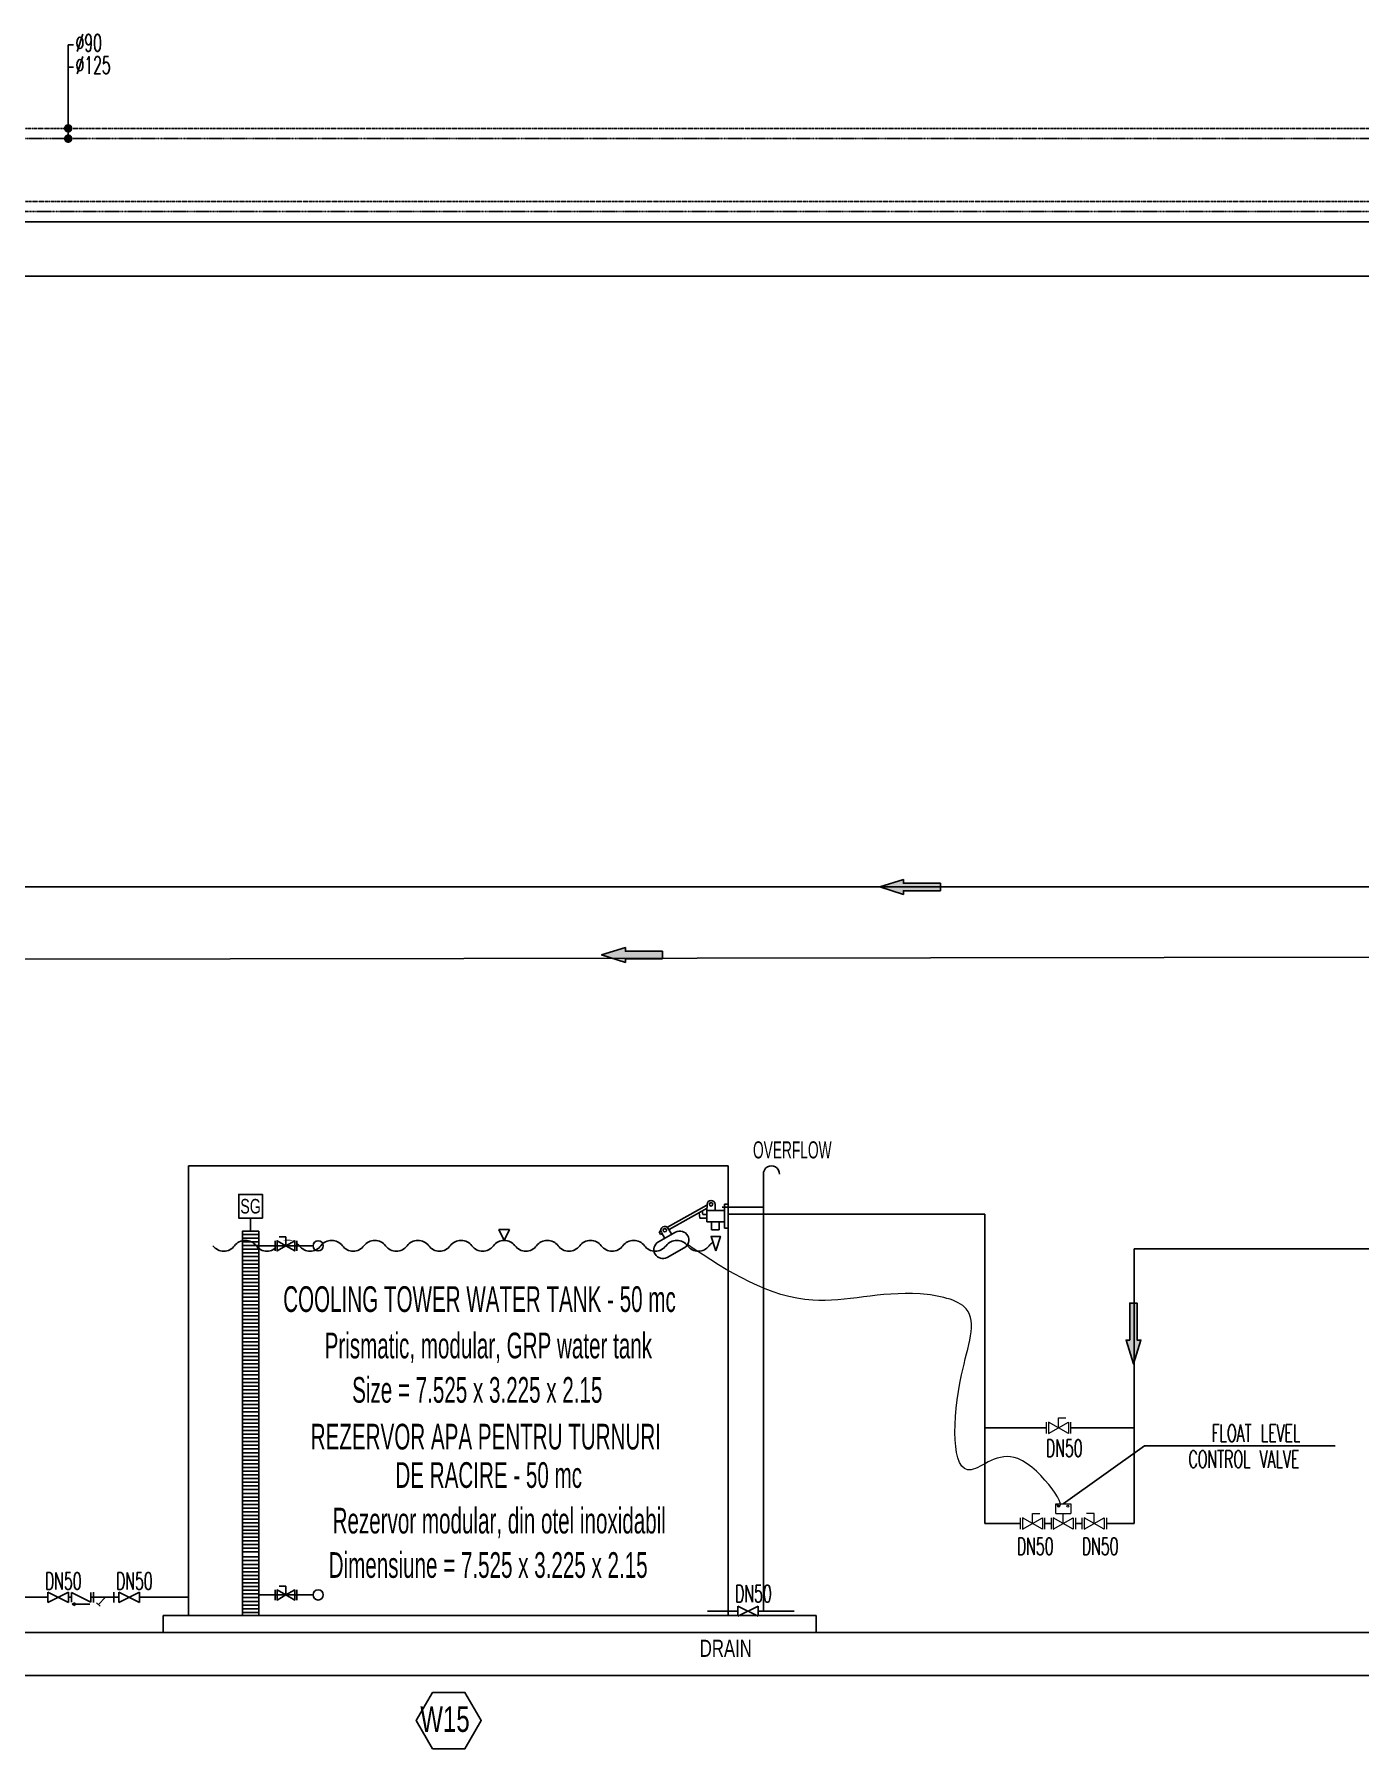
# Model space of a CAD drawing. Header units: inches. Extents: x -213476 to 33124, y -97366 to -68351.
# Drawn here: x -134064 to -127869, y -94996 to -86987 of the extents above; entities that cross this region are included whole.
import ezdxf
from ezdxf.enums import TextEntityAlignment as Align

# ---------------------------------------------------------------- set-up
doc = ezdxf.new("R2010")
doc.units = ezdxf.units.IN
doc.header["$MEASUREMENT"] = 0
doc.set_wipeout_variables(frame=1)
for name, pattern in [('ACAD_ISO06W100', [36, 24, -3, 0, -3, 0, -3, 0, -3]), ('DOT', [0.25, 0, -0.25]), ('SICAKSU', [1.25, 0.625, -0.125, 0.125, -0.125, 0.125, -0.125])]:
    doc.linetypes.add(name, pattern=pattern)
for name, color, linetype in [('-M-DW EQUIP', 7, 'Continuous'), ('-M-DW VALVE', 7, 'Continuous'), ('1-CIHAZ', 8, 'Continuous'), ('duvar', 3, 'Continuous'), ('ok', 7, 'Continuous'), ('T-ISICİHAZ', 8, 'Continuous'), ('T-NOT', 7, 'Continuous'), ('t-sirkulasyon', 7, 'Continuous'), ('t-sirkülasyon', 7, 'ACAD_ISO06W100'), ('t-soguk', 161, 'Continuous'), ('t-sıcak', 10, 'SICAKSU'), ('t-temiz çap', 7, 'Continuous'), ('t-vana', 7, 'Continuous'), ('t-yumuşak su', 7, 'Continuous'), ('VANA', 7, 'Continuous')]:
    doc.layers.add(name, color=color, linetype=linetype)
doc.layers.add('1-SIHHI CAP', color=4, linetype='Continuous', lineweight=25)
doc.layers.add('T-SIHCİHAZ', color=1, linetype='Continuous', lineweight=5)
doc.layers.add('t-çap', color=2, linetype='Continuous', true_color=0xffff00)
doc.styles.add('ARIAL', font='wturkce.shx')
doc.styles.add('not', font='WTURKCE.SHX', dxfattribs={"width": 0.6, "height": 10})
doc.styles.add('russian', font='arial.ttf')
doc.styles.get("Standard").update_dxf_attribs({"font": 'arial.ttf'})
doc.styles.add('t-sihsemacap', font='txt.shx', dxfattribs={"width": 0.6, "height": 10})
doc.linetypes.add('Yumusaksu', pattern='A,1.5,-0.15,["Ys",Standard,S=0.2,R=0,X=-0.05,Y=-0.05],-0.35', length=2)

# ---------------------------------------------------------------- blocks, each defined once
blk = doc.blocks.new('t-vana')
at = {"color": 7}
blk.add_wipeout([(6, 12), (0, 12), (6, 0), (0, 0), (6, 12), (0, 12)], dxfattribs=at).dxf.layer = 'T-ISICİHAZ'
at = {"layer": 't-vana'}
for p, q in [((6, 12), (0, 12)), ((0, 12), (6, 0)), ((0, 0), (6, 12)), ((6, 0), (0, 0))]:
    blk.add_line(p, q, dxfattribs=at)
blk = doc.blocks.new('A$C12F96355')
at = {"layer": 'ok', "ltscale": 100}
blk.add_hatch(color=256, dxfattribs=at).paths.add_polyline_path([(-16.44, 1), (-16.44, -1), (-6.42, -1), (-6.42, -2.01), (0, 0), (-6.42, 2.01), (-6.42, 1)])
blk.add_lwpolyline([(-6.42, -1), (-16.44, -1), (-16.44, 1), (-6.42, 1), (-6.42, 2.01), (0, 0), (-6.42, -2.01), (-6.42, -1), (-16.44, -1)], dxfattribs=at)
blk = doc.blocks.new('BV15')
at = {"linetype": 'DOT', "ltscale": 10000}
blk.add_wipeout([(-42.6, 10), (0, 10), (0, -10), (-42.6, -10)], dxfattribs=at).dxf.layer = '-M-DW VALVE'
at = {"layer": '-M-DW VALVE', "ltscale": 0.25}
for p, q in [((-42.6, 10), (-42.6, -10)), ((0, 10), (0, -10))]:
    blk.add_line(p, q, dxfattribs=at)
at = {"layer": '-M-DW VALVE'}
for p, q in [((-21.3, 0), (-21.3, 17.5)), ((-21.3, 17.5), (-8.3, 17.5))]:
    blk.add_line(p, q, dxfattribs=at)
at = {"layer": '-M-DW VALVE', "ltscale": 0.25, "flags": 128}
for points in [[(-21.3, 0), (-38.6, 10), (-38.6, -10)], [(-21.3, 0), (-4, 10), (-4, -10)]]:
    blk.add_lwpolyline(points, close=True, dxfattribs=at)
at = {"layer": '-M-DW VALVE', "flags": 9}
blk.add_attdef('CAP', text='', height=3, rotation=90, dxfattribs=at).set_placement((-7.3, 0), align=Align.MIDDLE_CENTER)
blk = doc.blocks.new('şamandra-ali')
at = {"layer": 'VANA', "color": 7}
for p, q in [((-29.7, 15.5), (-84.2, -15.1)), ((-29.3, 11), (-82.1, -18.7)), ((-39.2, -2.8), (-40.4, 4.8)), ((-35, 2.1), (-35.9, 7.3)), ((-29.5, 2.1), (-35, 2.1)), ((-29.3, 16.4), (-29.4, 7)), ((-29.4, 8), (-29.4, -8)), ((-4.9, 8), (-29.4, 8)), ((-18.2, 16.4), (-18.1, 8)), ((0, 16.7), (-4.9, 16.7)), ((-4.9, -16.7), (-4.9, 16.7)), ((0, -16.7), (0, 16.7)), ((0, 9.9), (0, -9.9)), ((-73, -22.4), (-96.8, -35.8)), ((-93.9, -20.6), (-95.9, -21.7)), ((-95.9, -21.7), (-93.9, -25.3)), ((-92.8, -22.5), (-88.2, -30.9)), ((-83.2, -17), (-78.3, -25.4)), ((-29.5, -2.8), (-39.2, -2.8)), ((-4.9, -8), (-29.4, -8)), ((-23.1, -19.2), (-23.1, -8)), ((-12.4, -19.2), (-23.1, -19.2)), ((-12.4, -19.2), (-12.4, -8)), ((0, -16.7), (-4.9, -16.7)), ((-91.9, -24.2), (-93.9, -25.3)), ((-60.9, -43.9), (-84.7, -57.3))]:
    blk.add_line(p, q, dxfattribs=at)
blk.add_lwpolyline([(-17.3, -48), (-23.8, -28.2), (-10.7, -28.2), (-17.3, -48)], dxfattribs=at)
for centre in [(-23.7, 16.5), (-88, -19.6)]:
    blk.add_circle(centre, 2.41, dxfattribs=at)
for centre, radius, start, end in [((-23.7, 16.4), 5.53, 0, 180), ((-88, -19.7), 5.53, 29.3444, 209.3444), ((-67, -33.2), 12.4, 299.3444, 119.3444), ((-90.8, -46.6), 12.4, 119.3444, 299.3444)]:
    blk.add_arc(centre, radius, start, end, dxfattribs=at)
blk = doc.blocks.new('A$C203A742C')
at = {"layer": 'T-SIHCİHAZ', "color": 7}
for p, q in [((7.5, 15.7), (7.5, 30.7)), ((7.5, 30.7), (30.9, 30.7)), ((30.9, 30.7), (30.9, 15.7)), ((0, 9), (0, -9)), ((7.5, 15.7), (30.9, 15.7)), ((19.2, 0), (19.2, 15.7)), ((38.4, 9), (38.4, -9))]:
    blk.add_line(p, q, dxfattribs=at)
at = {"layer": 'T-SIHCİHAZ', "color": 7, "elevation": -23.2}
for points in [[(19.2, 0), (3.6, 9), (3.6, -9)], [(19.2, 0), (34.8, 9), (34.8, -9)]]:
    blk.add_lwpolyline(points, close=True, dxfattribs=at)
at = {"layer": 'T-SIHCİHAZ', "color": 7}
for centre in [(12, 27.2), (26.4, 27.2)]:
    blk.add_circle(centre, 1.5, dxfattribs=at)

msp = doc.modelspace()

# ---------------------------------------------------------------- linework, layer by layer
at = {"layer": '-M-DW EQUIP'}
msp.add_line((-133053.1, -92517, 0), (-133053.1, -92579, 0), dxfattribs=at)
at = {"layer": '-M-DW EQUIP', "color": 14}
for p, q in [((-133014.9, -92593.6, 0), (-133091.2, -92593.6, 0)), ((-133014.9, -92610.9, 0), (-133091.2, -92610.9, 0)), ((-133014.9, -92628.2, 0), (-133091.2, -92628.2, 0)), ((-133014.9, -92645.5, 0), (-133091.2, -92645.5, 0)), ((-133014.9, -92662.8, 0), (-133091.2, -92662.8, 0)), ((-133014.9, -92680, 0), (-133091.2, -92680, 0)), ((-133014.9, -92680, 0), (-133091.2, -92680, 0)), ((-133014.9, -92697.3, 0), (-133091.2, -92697.3, 0)), ((-133014.9, -92714.6, 0), (-133091.2, -92714.6, 0)), ((-133014.9, -92731.9, 0), (-133091.2, -92731.9, 0)), ((-133014.9, -92749.2, 0), (-133091.2, -92749.2, 0)), ((-133014.9, -92749.2, 0), (-133091.2, -92749.2, 0)), ((-133014.9, -92766.4, 0), (-133091.2, -92766.4, 0)), ((-133014.9, -92783.7, 0), (-133091.2, -92783.7, 0)), ((-133014.9, -92801, 0), (-133091.2, -92801, 0)), ((-133014.9, -92818.3, 0), (-133091.2, -92818.3, 0)), ((-133014.9, -92835.6, 0), (-133091.2, -92835.6, 0)), ((-133014.9, -92852.8, 0), (-133091.2, -92852.8, 0)), ((-133014.9, -92870.1, 0), (-133091.2, -92870.1, 0)), ((-133014.9, -92887.4, 0), (-133091.2, -92887.4, 0)), ((-133014.9, -92904.7, 0), (-133091.2, -92904.7, 0)), ((-133014.9, -92922, 0), (-133091.2, -92922, 0)), ((-133014.9, -92939.2, 0), (-133091.2, -92939.2, 0)), ((-133014.9, -92956.5, 0), (-133091.2, -92956.5, 0)), ((-133014.9, -92973.8, 0), (-133091.2, -92973.8, 0)), ((-133014.9, -92991.1, 0), (-133091.2, -92991.1, 0)), ((-133014.9, -93008.4, 0), (-133091.2, -93008.4, 0)), ((-133014.9, -93025.6, 0), (-133091.2, -93025.6, 0)), ((-133014.9, -93042.9, 0), (-133091.2, -93042.9, 0)), ((-133014.9, -93060.2, 0), (-133091.2, -93060.2, 0)), ((-133014.9, -93077.5, 0), (-133091.2, -93077.5, 0)), ((-133014.9, -93094.8, 0), (-133091.2, -93094.8, 0)), ((-133014.9, -93112, 0), (-133091.2, -93112, 0)), ((-133014.9, -93129.3, 0), (-133091.2, -93129.3, 0)), ((-133014.9, -93146.6, 0), (-133091.2, -93146.6, 0)), ((-133014.9, -93163.9, 0), (-133091.2, -93163.9, 0)), ((-133014.9, -93163.9, 0), (-133091.2, -93163.9, 0)), ((-133014.9, -93181.2, 0), (-133091.2, -93181.2, 0)), ((-133014.9, -93198.4, 0), (-133091.2, -93198.4, 0)), ((-133014.9, -93215.7, 0), (-133091.2, -93215.7, 0)), ((-133014.9, -93233, 0), (-133091.2, -93233, 0)), ((-133014.9, -93250.3, 0), (-133091.2, -93250.3, 0)), ((-133014.9, -93267.6, 0), (-133091.2, -93267.6, 0)), ((-133014.9, -93284.8, 0), (-133091.2, -93284.8, 0)), ((-133014.9, -93302.1, 0), (-133091.2, -93302.1, 0)), ((-133014.9, -93319.4, 0), (-133091.2, -93319.4, 0)), ((-133014.9, -93336.7, 0), (-133091.2, -93336.7, 0)), ((-133014.9, -93354, 0), (-133091.2, -93354, 0)), ((-133014.9, -93371.2, 0), (-133091.2, -93371.2, 0)), ((-133014.9, -93388.5, 0), (-133091.2, -93388.5, 0)), ((-133014.9, -93405.8, 0), (-133091.2, -93405.8, 0)), ((-133014.9, -93423.1, 0), (-133091.2, -93423.1, 0)), ((-133014.9, -93440.4, 0), (-133091.2, -93440.4, 0)), ((-133014.9, -93457.6, 0), (-133091.2, -93457.6, 0)), ((-133014.9, -93474.9, 0), (-133091.2, -93474.9, 0)), ((-133014.9, -93492.2, 0), (-133091.2, -93492.2, 0)), ((-133014.9, -93509.5, 0), (-133091.2, -93509.5, 0)), ((-133014.9, -93526.8, 0), (-133091.2, -93526.8, 0)), ((-133014.9, -93544, 0), (-133091.2, -93544, 0)), ((-133014.9, -93561.3, 0), (-133091.2, -93561.3, 0)), ((-133014.9, -93578.6, 0), (-133091.2, -93578.6, 0)), ((-133014.9, -93578.6, 0), (-133091.2, -93578.6, 0)), ((-133014.9, -93595.9, 0), (-133091.2, -93595.9, 0)), ((-133014.9, -93613.2, 0), (-133091.2, -93613.2, 0)), ((-133014.9, -93630.4, 0), (-133091.2, -93630.4, 0)), ((-133014.9, -93647.7, 0), (-133091.2, -93647.7, 0)), ((-133014.9, -93665, 0), (-133091.2, -93665, 0)), ((-133014.9, -93682.3, 0), (-133091.2, -93682.3, 0)), ((-133014.9, -93699.6, 0), (-133091.2, -93699.6, 0)), ((-133014.9, -93716.8, 0), (-133091.2, -93716.8, 0)), ((-133014.9, -93734.1, 0), (-133091.2, -93734.1, 0)), ((-133014.9, -93751.4, 0), (-133091.2, -93751.4, 0)), ((-133014.9, -93768.7, 0), (-133091.2, -93768.7, 0)), ((-133014.9, -93786, 0), (-133091.2, -93786, 0)), ((-133014.9, -93803.2, 0), (-133091.2, -93803.2, 0)), ((-133014.9, -93820.5, 0), (-133091.2, -93820.5, 0)), ((-133014.9, -93837.8, 0), (-133091.2, -93837.8, 0)), ((-133014.9, -93855.1, 0), (-133091.2, -93855.1, 0)), ((-133014.9, -93872.4, 0), (-133091.2, -93872.4, 0)), ((-133014.9, -93889.6, 0), (-133091.2, -93889.6, 0)), ((-133014.9, -93906.9, 0), (-133091.2, -93906.9, 0)), ((-133014.9, -93924.2, 0), (-133091.2, -93924.2, 0)), ((-133014.9, -93941.5, 0), (-133091.2, -93941.5, 0)), ((-133014.9, -93958.8, 0), (-133091.2, -93958.8, 0)), ((-133014.9, -93976, 0), (-133091.2, -93976, 0)), ((-133014.9, -93990.8), (-133091.2, -93990.8)), ((-133014.9, -94008.1), (-133091.2, -94008.1)), ((-133014.9, -94024.5, 0), (-133091.2, -94024.5, 0)), ((-133014.9, -94041.8, 0), (-133091.2, -94041.8, 0)), ((-133014.9, -94059.1, 0), (-133091.2, -94059.1, 0)), ((-133014.9, -94076.3, 0), (-133091.2, -94076.3, 0)), ((-133014.9, -94100.4, 0), (-133091.2, -94100.4, 0)), ((-133014.9, -94117.7, 0), (-133091.2, -94117.7, 0)), ((-133014.9, -94135, 0), (-133091.2, -94135, 0)), ((-133014.9, -94152.3, 0), (-133091.2, -94152.3, 0)), ((-133014.9, -94169.6, 0), (-133091.2, -94169.6, 0)), ((-133014.9, -94186.8, 0), (-133091.2, -94186.8, 0)), ((-133014.9, -94204.1, 0), (-133091.2, -94204.1, 0)), ((-133014.9, -94221.4, 0), (-133091.2, -94221.4, 0)), ((-133014.9, -94238.7, 0), (-133091.2, -94238.7, 0)), ((-133014.9, -94256, 0), (-133091.2, -94256, 0)), ((-133014.9, -94273.2, 0), (-133091.2, -94273.2, 0)), ((-133014.9, -94290.5, 0), (-133091.2, -94290.5, 0)), ((-133014.9, -94307.8, 0), (-133091.2, -94307.8, 0)), ((-133014.9, -94325.1, 0), (-133091.2, -94325.1, 0)), ((-133014.9, -94342.4, 0), (-133091.2, -94342.4, 0)), ((-133014.9, -94359.6, 0), (-133091.2, -94359.6, 0))]:
    msp.add_line(p, q, dxfattribs=at)
at = {"layer": '-M-DW EQUIP'}
for points in [[(-132997.8, -92517), (-133108.3, -92517), (-133108.3, -92406.5), (-132997.8, -92406.5)], [(-133014.9, -92579), (-133091.2, -92579), (-133091.2, -94373.6), (-133014.9, -94373.6)]]:
    msp.add_lwpolyline(points, close=True, dxfattribs=at)
at = {"layer": '-M-DW VALVE'}
for centre in [(-132737.4, -92646.6, 0), (-132737.4, -94277.8, 0)]:
    msp.add_circle(centre, 23.8, dxfattribs=at)
at = {"layer": '1-SIHHI CAP', "color": 4, "ltscale": 100}
msp.add_line((-129254.9, -93852.6, 46483712637.8), (-128875.8, -93581.8, 46483712637.8), dxfattribs=at)
at = {"layer": 'duvar', "color": 3, "lineweight": -3}
for p, q in [((-213010.7, -94453.6), (-13803.3, -94453.6)), ((-213010.7, -94653.6), (-13803.3, -94653.6))]:
    msp.add_line(p, q, dxfattribs=at)
at = {"layer": 'T-ISICİHAZ', "color": 240}
for p, q in [((-130821.2, -92273.1), (-133343.1, -92273.1)), ((-133343.1, -92273.1), (-133343.1, -94373.6)), ((-130821.2, -92273.1), (-130821.2, -94373.6))]:
    msp.add_line(p, q, dxfattribs=at)
at = {"layer": 'T-ISICİHAZ', "color": 5}
for p, q in [((-130656.4, -94354), (-130656.4, -92312.1)), ((-130849.7, -92466.5), (-130656.4, -92466.5)), ((-130776.5, -94354), (-130918.1, -94354)), ((-130512.4, -94354), (-130680.1, -94354))]:
    msp.add_line(p, q, dxfattribs=at)
at = {"layer": 'T-ISICİHAZ', "color": 7}
for p, q in [((-131892.9, -92570.9), (-131867.7, -92621.3)), ((-131842.5, -92570.9), (-131892.9, -92570.9)), ((-131867.7, -92621.3), (-131842.5, -92570.9)), ((-133461.4, -94373.6), (-133461.4, -94453.6))]:
    msp.add_line(p, q, dxfattribs=at)
at = {"layer": 'T-ISICİHAZ', "color": 4}
msp.add_lwpolyline([(-132202.8, -94996.3), (-132051.2, -94996.3), (-131975.3, -94864.9), (-132051.2, -94733.6), (-132202.8, -94733.6), (-132278.7, -94864.9)], close=True, dxfattribs=at)
at = {"layer": 'T-ISICİHAZ', "color": 5}
msp.add_arc((-130618.6, -92310.9), 37.8, 358.27977, 181.72023, dxfattribs=at)
at = {"layer": 'T-ISICİHAZ', "color": 7}
for centre, start, end in [((-133178.4, -92608.7), 216.8699, 323.1301), ((-133077.6, -92684.3), 36.8699, 143.1301), ((-132976.7, -92608.7), 216.8699, 323.1301), ((-132875.9, -92684.3), 36.8699, 143.1301), ((-132775.1, -92608.7), 216.8699, 323.1301), ((-132674.3, -92684.3), 36.8699, 143.1301), ((-132573.4, -92608.7), 216.8699, 323.1301), ((-132472.6, -92684.3), 36.8699, 143.1301), ((-132371.8, -92608.7), 216.8699, 323.1301), ((-132271, -92684.3), 36.8699, 143.1301), ((-132170.1, -92608.7), 216.8699, 323.1301), ((-132069.3, -92684.3), 36.8699, 143.1301), ((-131968.5, -92608.7), 216.8699, 323.1301), ((-131867.7, -92684.3), 36.8699, 143.1301), ((-131766.8, -92608.7), 216.8699, 323.1301), ((-131666, -92684.3), 36.8699, 143.1301), ((-131565.2, -92608.7), 216.8699, 323.1301), ((-131464.4, -92684.3), 36.8699, 143.1301), ((-131363.6, -92608.7), 216.8699, 323.1301), ((-131262.7, -92684.3), 36.8699, 143.1301), ((-131161.9, -92608.7), 216.8699, 323.1301), ((-131061.1, -92684.3), 36.8699, 143.1301), ((-130960.3, -92608.7), 216.8699, 323.1301), ((-130859.4, -92684.3), 121.29553, 143.1301)]:
    msp.add_arc(centre, 63, start, end, dxfattribs=at)
at = {"layer": 'T-NOT', "color": 7}
msp.add_line((-130410.2, -94373.6), (-130410.2, -94453.6), dxfattribs=at)
at = {"layer": 'T-SIHCİHAZ', "color": 7}
for p, q in [((-129334.7, -93470.3, 46483712637.8), (-129334.7, -93523.9, 46483712637.8)), ((-129277.5, -93497.1, 46483712637.8), (-129277.5, -93450.3, 46483712637.8)), ((-129277.5, -93450.3, 46483712637.8), (-129242.7, -93450.3, 46483712637.8)), ((-129220.4, -93470.3, 46483712637.8), (-129220.4, -93523.9, 46483712637.8)), ((-129456.2, -93917.3, 46483712637.8), (-129456.2, -93971, 46483712637.8)), ((-129399, -93944.2, 46483712637.8), (-129399, -93897.4, 46483712637.8)), ((-129399, -93897.4, 46483712637.8), (-129364.2, -93897.4, 46483712637.8)), ((-129341.9, -93917.3, 46483712637.8), (-129341.9, -93971, 46483712637.8)), ((-129167.9, -93917.3, 46483712637.8), (-129167.9, -93971, 46483712637.8)), ((-129110.7, -93897.4, 46483712637.8), (-129145.5, -93897.4, 46483712637.8)), ((-129110.7, -93944.2, 46483712637.8), (-129110.7, -93897.4, 46483712637.8)), ((-129053.5, -93917.3, 46483712637.8), (-129053.5, -93971, 46483712637.8))]:
    msp.add_line(p, q, dxfattribs=at)
at = {"layer": 'T-SIHCİHAZ', "color": 7, "elevation": 46483712568.5}
for points in [[(-129277.5, -93497.1), (-129324, -93470.3), (-129324, -93523.9)], [(-129277.5, -93497.1), (-129231.1, -93470.3), (-129231.1, -93523.9)], [(-129399, -93944.2), (-129445.5, -93917.3), (-129445.5, -93971)], [(-129399, -93944.2), (-129352.6, -93917.3), (-129352.6, -93971)], [(-129110.7, -93944.2), (-129157.2, -93917.3), (-129157.2, -93971)], [(-129110.7, -93944.2), (-129064.2, -93917.3), (-129064.2, -93971)]]:
    msp.add_lwpolyline(points, close=True, dxfattribs=at)
at = {"layer": 'T-SIHCİHAZ', "color": 7, "ltscale": 1.1}
msp.add_open_spline([(-129289.7, -93852.6, 46483712637.8), (-129213.7, -93904.5, 46483712637.8), (-129465.7, -93507.2, 46483712637.8), (-129787.5, -93841.6, 46483712637.8), (-129766.1, -93268.3, 46483712637.8), (-129621.8, -92923.2, 46483712637.8), (-130041.7, -92834.8, 46483712637.8), (-130474.4, -92979.5, 46483712637.8), (-130818.2, -92771.5, 46483712637.8), (-131010.8, -92641.3, 46483712637.8)], degree=3, knots=[0, 0, 0, 0, 82.812083, 150.128811, 283.682648, 376.392181, 444.416972, 595.406677, 789.309524, 789.309524, 789.309524, 789.309524], dxfattribs=at)
at = {"layer": 't-sirkülasyon', "ltscale": 0.04}
for p, q in [((-169707.2, -87426, 0), (-112672.9, -87426, 0)), ((-157724.2, -87767.2, 0), (-112672.9, -87767.2, 0))]:
    msp.add_line(p, q, dxfattribs=at)
at = {"layer": 't-soguk'}
for p, q in [((-154679, -90970.3), (-121471.9, -90970.3, 0)), ((-141721.6, -91319.6), (-121631.9, -91288, 0))]:
    msp.add_line(p, q, dxfattribs=at)
at = {"layer": 't-sıcak'}
for p, q in [((-168411.7, -87474, 0), (-112672.9, -87474, 0)), ((-161246.2, -87815.2, 0), (-112672.9, -87815.2, 0))]:
    msp.add_line(p, q, dxfattribs=at)
at = {"layer": 't-temiz çap', "color": 7, "ltscale": 0.5}
for p, q in [((-133905.3, -87474), (-133905.3, -87036.4)), ((-133881.3, -87036.4), (-133905.3, -87036.4)), ((-133881.3, -87140.4), (-133905.3, -87140.4))]:
    msp.add_line(p, q, dxfattribs=at)
at = {"layer": 't-temiz çap', "color": 7, "linetype": 'Continuous'}
msp.add_line((-128875.8, -93581.8, 46483712637.8), (-127983.5, -93581.8, 46483712637.8), dxfattribs=at)
at = {"layer": 't-temiz çap', "color": 7, "ltscale": 0.5, "const_width": 20, "elevation": 0}
for points in [[(-133915.3, -87426, 1), (-133895.3, -87426, 1)], [(-133915.3, -87474, 1), (-133895.3, -87474, 1)]]:
    msp.add_lwpolyline(points, format="xyb", close=True, dxfattribs=at)
at = {"layer": 't-vana'}
for p, q in [((-134001, -94312.8), (-134001, -94264.7)), ((-133904.7, -94264.7), (-134001, -94312.8)), ((-134001, -94264.7), (-133904.7, -94312.8)), ((-133904.7, -94312.8), (-133904.7, -94264.7)), ((-133890.1, -94266.2), (-133799.7, -94311.4)), ((-133890.1, -94266.2), (-133890.1, -94311.4)), ((-133799.7, -94266.2), (-133799.7, -94311.4)), ((-133786.7, -94264.9), (-133786.7, -94312.6)), ((-133691.4, -94264.9), (-133691.4, -94312.6)), ((-133668.6, -94312.8), (-133668.6, -94264.7)), ((-133668.6, -94264.7), (-133572.3, -94312.8)), ((-133572.3, -94264.7), (-133668.6, -94312.8)), ((-133572.3, -94312.8), (-133572.3, -94264.7)), ((-133887, -94321), (-133874.8, -94314.9)), ((-133874.8, -94327.2), (-133887, -94321)), ((-133874.8, -94314.9), (-133874.8, -94327.2)), ((-133804.7, -94321), (-133874.8, -94321)), ((-133786.7, -94288.8), (-133691.4, -94288.8)), ((-133755.7, -94330.9), (-133772.6, -94314)), ((-133730.5, -94288.8), (-133764.2, -94322.5))]:
    msp.add_line(p, q, dxfattribs=at)
at = {"layer": 't-yumuşak su', "color": 52, "linetype": 'Yumusaksu', "ltscale": 0.7}
for p, q in [((-154832.5, -87863.2, 0), (-112672.9, -87863.2, 0)), ((-137934.4, -88115.8, 0), (-112672.9, -88115.8, 0)), ((-130821.2, -92498.7), (-129621.2, -92498.7)), ((-129621.2, -92498.7), (-129621.2, -93944.2)), ((-128922.7, -92661.6), (-125635.5, -92661.6)), ((-128922.7, -93944.2, 0), (-128922.7, -92661.6, 0)), ((-129621.2, -93497.1), (-129334.7, -93497.1)), ((-129220.4, -93497.1), (-128922.7, -93497.1)), ((-129621.2, -93944.2), (-129456.2, -93944.2)), ((-129341.9, -93944.2, 46483712637.8), (-129312.1, -93944.2, 46483712637.8)), ((-129197.7, -93944.2, 46483712637.8), (-129167.9, -93944.2, 46483712637.8)), ((-129053.5, -93944.2), (-128922.7, -93944.2)), ((-134175.1, -94288.8), (-134001, -94288.8)), ((-133890.1, -94288.8), (-133904.7, -94288.8)), ((-133786.7, -94288.8), (-133799.7, -94288.8)), ((-133668.6, -94288.8), (-133691.4, -94288.8)), ((-133572.3, -94288.8), (-133343.1, -94288.8))]:
    msp.add_line(p, q, dxfattribs=at)

# ---------------------------------------------------------------- block references
at = {"layer": '-M-DW VALVE', "xscale": -2.38, "yscale": 2.38, "zscale": 2.38}
msp.add_blockref('BV15', (-132938.8, -94277.8, 0), dxfattribs=at)
at = {"layer": '1-CIHAZ', "color": 6, "xscale": 3.361690040813604, "yscale": 3.361690040813604, "zscale": 3.361689249674479}
msp.add_blockref('şamandra-ali', (-130821.2, -92508.2, 46483712637.8), dxfattribs=at)
at = {"layer": 'ok', "color": 0, "ltscale": 100, "xscale": -17.28000000026077, "yscale": 17.27999999979511, "zscale": 17.28}
for p in [(-130112.7, -90970.3, 0), (-131412.4, -91288, 0)]:
    msp.add_blockref('A$C12F96355', p, dxfattribs=at)
at = {"layer": 'ok', "color": 0, "ltscale": 100, "xscale": -17.28000000026077, "yscale": 17.27999999979511, "zscale": 17.28, "rotation": 89.99999999999993}
msp.add_blockref('A$C12F96355', (-128926.8, -93198.2, 0), dxfattribs=at)
at = {"layer": 't-yumuşak su', "color": 52, "linetype": 'Yumusaksu', "ltscale": 0.7, "xscale": 2.98030595324235, "yscale": 2.98030595324235, "zscale": 2.98030595324235}
msp.add_blockref('A$C203A742C', (-129312.1, -93944.2, 46483712637.8), dxfattribs=at)

# ---------------------------------------------------------------- texts
at = {"layer": '-M-DW EQUIP', "style": 'russian', "width": 0.7}
msp.add_text('SG', height=68, dxfattribs=at).set_placement((-133053.1, -92461.8), align=Align.MIDDLE_CENTER)
at = {"layer": 'T-ISICİHAZ', "color": 7, "style": 'ARIAL', "width": 0.7}
msp.add_text('W15', height=120, dxfattribs=at).set_placement((-132144.5, -94917.7), align=Align.CENTER)
at = {"layer": 'T-NOT', "color": 7, "style": 'not', "width": 0.6}
msp.add_text('OVERFLOW', height=80, dxfattribs=at).set_placement((-130704.9, -92238.6))
for s, p in [('COOLING TOWER WATER TANK - 50 mc', (-131983.2, -92955.7, 0)), ('Prismatic, modular, GRP water tank', (-131941.8, -93172.6, 0)), ('Size = 7.525 x 3.225 x 2.15', (-131993.5, -93379.9, 0))]:
    msp.add_text(s, height=120, dxfattribs=at).set_placement(p, align=Align.CENTER)
at = {"layer": 'T-NOT', "color": 150, "style": 'not', "width": 0.6}
for s, p in [('REZERVOR APA PENTRU TURNURI ', (-131940.1, -93598.3, 0)), ('DE RACIRE - 50 mc', (-131940.1, -93777.6, 0)), ('Rezervor modular, din otel inoxidabil', (-131891, -93990.7, 0)), ('Dimensiune = 7.525 x 3.225 x 2.15', (-131942.7, -94198, 0))]:
    msp.add_text(s, height=120, dxfattribs=at).set_placement(p, align=Align.CENTER)
at = {"layer": 't-sirkulasyon', "color": 6, "linetype": 'Continuous', "style": 't-sihsemacap', "width": 0.6}
msp.add_text('%%C90', height=80, dxfattribs=at).set_placement((-133871.4, -87026.5), align=Align.MIDDLE_LEFT)
at = {"layer": 't-temiz çap', "color": 10, "linetype": 'Continuous', "style": 't-sihsemacap', "width": 0.6}
msp.add_text('%%C125', height=80, dxfattribs=at).set_placement((-133871.4, -87130.5), align=Align.MIDDLE_LEFT)
at = {"layer": 't-temiz çap', "color": 7, "linetype": 'Continuous', "style": 't-sihsemacap', "width": 0.6}
for p in [(-129335.2, -93632, 46483712751.1), (-129471.2, -94090.6, 46483712751.1), (-129167.6, -94090.6, 46483712751.1)]:
    msp.add_text('DN50', height=80, dxfattribs=at).set_placement(p)
for s, p in [('FLOAT LEVEL', (-128561.7, -93522.1, 46483712637.8)), ('CONTROL VALVE', (-128669.3, -93643.4, 46483712637.8))]:
    msp.add_text(s, height=80, dxfattribs=at).set_placement(p, align=Align.MIDDLE_LEFT)
at = {"layer": 't-temiz çap', "color": 7, "ltscale": 0.5, "style": 't-sihsemacap', "width": 0.6}
for p in [(-134013.9, -94213), (-133681.5, -94213)]:
    msp.add_text('DN50', height=80, dxfattribs=at).set_placement(p, align=Align.MIDDLE_LEFT)
at = {"layer": 't-çap', "width": 0.7}
msp.add_text('DRAIN', height=80, dxfattribs=at).set_placement((-130953.6, -94567.1))

# ---------------------------------------------------------------- next in the draw order: linework, layer by layer
at = {"layer": '-M-DW VALVE'}
msp.add_line((-132761.2, -94277.8, 0), (-133014.9, -94277.8, 0), dxfattribs=at)

# ---------------------------------------------------------------- next in the draw order: block references
at = {"layer": '-M-DW VALVE', "xscale": -2.38, "yscale": 2.38, "zscale": 2.38}
msp.add_blockref('BV15', (-132938.8, -92646.6, 0), dxfattribs=at)
at = {"layer": 't-vana', "xscale": -8, "yscale": 8, "zscale": 8, "rotation": 270}
msp.add_blockref('t-vana', (-130776.5, -94377.6), dxfattribs=at)

# ---------------------------------------------------------------- next in the draw order: linework, layer by layer
at = {"layer": '-M-DW VALVE'}
msp.add_line((-132761.2, -92646.6, 0), (-133014.9, -92646.6, 0), dxfattribs=at)
at = {"layer": 'T-ISICİHAZ', "color": 7}
msp.add_line((-130410.2, -94373.6), (-133461.4, -94373.6), dxfattribs=at)

# ---------------------------------------------------------------- next in the draw order: texts
at = {"layer": 't-temiz çap', "color": 7, "ltscale": 0.5, "style": 't-sihsemacap', "width": 0.6}
msp.add_text('DN50', height=80, dxfattribs=at).set_placement((-130788.2, -94271.7), align=Align.MIDDLE_LEFT)

doc.saveas('drawing.dxf')
